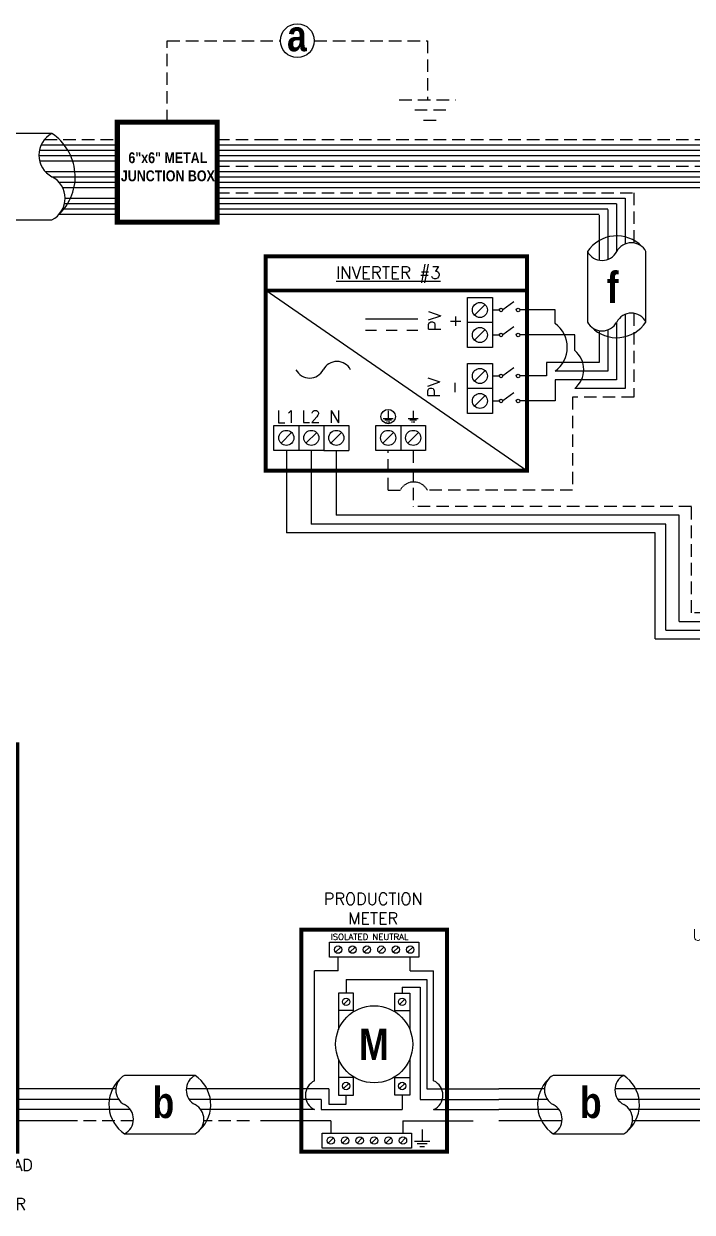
# Model space of a CAD drawing. Header units: feet. Extents: x 18740 to 19510, y 15293 to 15847.
# Drawn here: x 19048.4 to 19249.9, y 15488.7 to 15847.1 of the extents above; entities that cross this region are included whole.
import ezdxf

# ---------------------------------------------------------------- set-up
doc = ezdxf.new("R2010")
doc.units = ezdxf.units.FT
doc.header["$MEASUREMENT"] = 0
doc.linetypes.add('HIDDEN', pattern=[0.375, 0.25, -0.125])
for name, color, linetype in [('ONE LINE BLOCKS', 7, 'Continuous'), ('TABLES', 7, 'Continuous'), ('TEXT', 7, 'Continuous'), ('Z - TITLEBLOCK TXT', 7, 'Continuous')]:
    doc.layers.add(name, color=color, linetype=linetype)
doc.styles.add('ONE LINE TXT', font='techb___.ttf')
doc.styles.get("Standard").update_dxf_attribs({"font": 'simplex.shx'})

# ---------------------------------------------------------------- blocks, each defined once
blk = doc.blocks.new('M_METER PAN')
at = {"color": 253, "linetype": 'Continuous'}
for p, q in [((4.735, 8.023), (4.735, 8.748)), ((8.589, 8.023), (8.589, 8.748)), ((4.735, 8.023), (3.483, 8.023)), ((3.483, 2.136), (3.483, 8.023)), ((8.589, 8.023), (9.84, 8.023)), ((9.84, 2.136), (9.84, 8.023)), ((3.483, 0.611), (0, 0.611)), ((9.84, 0.611), (13.323, 0.611))]:
    blk.add_line(p, q, dxfattribs=at)
at = {"color": 7, "linetype": 'Continuous'}
for p, q in [((5.163, 7.563), (5.163, 6.819)), ((5.163, 7.563), (9.474, 7.563)), ((9.474, 7.563), (9.474, 1.711)), ((4.245, 1.711), (0, 1.711)), ((4.245, 1.711), (4.245, 0.898)), ((5.163, 0.898), (5.163, 1.37)), ((9.474, 1.711), (13.323, 1.711)), ((4.245, 0.898), (5.163, 0.898))]:
    blk.add_line(p, q, dxfattribs=at)
at = {"color": 10, "linetype": 'Continuous'}
for p, q in [((8.16, 7.142), (8.16, 6.819)), ((8.16, 7.142), (9.123, 7.142)), ((9.123, 7.142), (9.123, 1.149)), ((8.16, 1.37), (8.16, 0.611)), ((3.832, 1.149), (0, 1.149)), ((3.832, 1.149), (3.832, 0.611)), ((9.123, 1.149), (13.323, 1.149)), ((3.832, 0.611), (8.16, 0.611))]:
    blk.add_line(p, q, dxfattribs=at)
at = {"color": 1, "linetype": 'Continuous'}
for p, q in [((5.565, 5.899), (4.761, 5.899)), ((7.758, 5.899), (8.562, 5.899)), ((5.565, 2.326), (4.761, 2.326)), ((7.758, 2.326), (8.562, 2.326))]:
    blk.add_line(p, q, dxfattribs=at)
at = {"color": 253, "linetype": 'Continuous'}
for centre, start, end in [((3.823, 1.374), 113.9997, 246.0003), ((9.5, 1.374), 293.9997, 66.0003)]:
    blk.add_arc(centre, 0.835, start, end, dxfattribs=at)
at = {"layer": 'ONE LINE BLOCKS', "lineweight": 50, "const_width": 0.21}
blk.add_lwpolyline([(2.772, -1.647), (2.772, 10.216), (10.552, 10.216), (10.552, -1.647)], close=True, dxfattribs=at)
at = {"layer": 'TEXT', "color": 92, "linetype": 'HIDDEN', "ltscale": 15}
for p, q in [((4.347, 0), (0, 0)), ((4.347, 0), (4.347, -0.649)), ((8.201, 0), (8.201, -0.649)), ((8.201, 0), (13.323, 0))]:
    blk.add_line(p, q, dxfattribs=at)
at = {"layer": 'TEXT', "color": 92, "linetype": 'Continuous', "flags": 128}
for points in [[(9.228, -0.457), (9.227, -1.078)], [(8.812, -1.078), (9.642, -1.078)], [(9.498, -1.231), (8.956, -1.231)], [(9.354, -1.385), (9.1, -1.385)]]:
    blk.add_lwpolyline(points, dxfattribs=at)
at = {"layer": 'TEXT', "linetype": 'Continuous'}
blk.add_circle((6.662, 4.095), 2.059, dxfattribs=at)
at = {"layer": 'Z - TITLEBLOCK TXT', "color": 1, "linetype": 'Continuous'}
for p, q in [((4.275, 8.748), (4.275, 9.552)), ((4.275, 9.552), (9.049, 9.552)), ((9.049, 9.552), (9.049, 8.748)), ((9.049, 8.748), (4.275, 8.748)), ((4.761, 6.819), (4.761, 4.888)), ((5.565, 6.819), (4.761, 6.819)), ((5.565, 5.838), (5.565, 6.819)), ((7.758, 5.838), (7.758, 6.819)), ((7.758, 6.819), (8.562, 6.819)), ((8.562, 6.819), (8.562, 4.888)), ((4.761, 3.301), (4.761, 1.37)), ((8.562, 3.301), (8.562, 1.37)), ((5.565, 1.37), (5.565, 2.351)), ((7.758, 1.37), (7.758, 2.351)), ((4.761, 1.37), (5.565, 1.37)), ((8.562, 1.37), (7.758, 1.37)), ((3.887, -1.453), (3.887, -0.649)), ((3.887, -0.649), (8.661, -0.649)), ((8.661, -0.649), (8.661, -1.453)), ((8.661, -1.453), (3.887, -1.453))]:
    blk.add_line(p, q, dxfattribs=at)
at = {"layer": 'Z - TITLEBLOCK TXT', "color": 4, "linetype": 'Continuous'}
for p, q in [((4.874, 9.29), (4.596, 9.011)), ((5.645, 9.29), (5.366, 9.011)), ((6.416, 9.29), (6.137, 9.011)), ((7.186, 9.29), (6.908, 9.011)), ((7.957, 9.29), (7.679, 9.011)), ((8.728, 9.29), (8.449, 9.011)), ((5.303, 6.499), (5.024, 6.22)), ((8.299, 6.499), (8.021, 6.22)), ((5.303, 2.005), (5.024, 1.727)), ((8.299, 2.005), (8.021, 1.727)), ((4.486, -0.912), (4.208, -1.19)), ((5.257, -0.912), (4.978, -1.19)), ((6.028, -0.912), (5.749, -1.19)), ((6.798, -0.912), (6.52, -1.19)), ((7.569, -0.912), (7.291, -1.19)), ((8.34, -0.912), (8.061, -1.19))]:
    blk.add_line(p, q, dxfattribs=at)
for centre in [(4.735, 9.15), (5.506, 9.15), (6.276, 9.15), (7.047, 9.15), (7.818, 9.15), (8.589, 9.15), (5.163, 6.359), (8.16, 6.359), (5.163, 1.866), (8.16, 1.866), (4.347, -1.051), (5.118, -1.051), (5.888, -1.051), (6.659, -1.051), (7.43, -1.051), (8.201, -1.051)]:
    blk.add_circle(centre, 0.197, dxfattribs=at)
at = {"layer": 'TABLES', "color": 4, "linetype": 'Continuous'}
blk.add_text('ISOLATED NEUTRAL', height=0.33207, dxfattribs=at).set_placement((4.339, 9.669))
at = {"layer": 'TEXT', "color": 1, "insert": (6.613, 11.342), "char_height": 0.62775, "attachment_point": 5}
blk.add_mtext_dynamic_manual_height_columns('PRODUCTION METER', width=1.32031, gutter_width=7.17, heights=[0], dxfattribs=at)
at = {"layer": 'Z - TITLEBLOCK TXT', "color": 253, "linetype": 'Continuous', "style": 'ONE LINE TXT'}
blk.add_text('M', height=1.662, dxfattribs=at).set_placement((5.854, 3.259))
blk = doc.blocks.new('*U17')
at = {"color": 0}
blk.add_blockref('M_METER PAN', (0, 0), dxfattribs=at)
blk = doc.blocks.new('*U9')
at = {"color": 7, "linetype": 'Continuous'}
for p, q in [((6.669, 2.433), (2.905, 2.433)), ((2.435, 1.711), (0, 1.711)), ((9.575, 1.711), (6.199, 1.711)), ((2.905, -0.69), (6.669, -0.69))]:
    blk.add_line(p, q, dxfattribs=at)
at = {"color": 10, "linetype": 'Continuous'}
for p, q in [((2.591, 1.149), (0, 1.149)), ((9.575, 1.149), (6.355, 1.149))]:
    blk.add_line(p, q, dxfattribs=at)
at = {"color": 253, "linetype": 'Continuous'}
for p, q in [((3.208, 0.611), (0, 0.611)), ((9.575, 0.611), (6.972, 0.611))]:
    blk.add_line(p, q, dxfattribs=at)
at = {"color": 7, "linetype": 'Continuous'}
for centre, start, end in [((3.942, 0.872), 133.97324, 236.42648), ((5.633, 0.872), 313.97324, 56.42648)]:
    blk.add_arc(centre, 1.874, start, end, dxfattribs=at)
at = {"layer": 'TEXT', "color": 92, "linetype": 'HIDDEN', "ltscale": 15}
for p, q in [((3.373, 0), (0, 0)), ((9.575, 0), (7.137, 0))]:
    blk.add_line(p, q, dxfattribs=at)
at = {"layer": 'Z - TITLEBLOCK TXT', "linetype": 'Continuous'}
for centre, start, end in [((3.315, 1.653), 117.66392, 242.33608), ((7.078, 1.653), 117.66392, 242.33608), ((2.496, 0.091), 297.66392, 62.33608), ((6.26, 0.091), 297.66392, 62.33608)]:
    blk.add_arc(centre, 0.882, start, end, dxfattribs=at)
blk = doc.blocks.new('M_MAIN BREAKER')
at = {"layer": 'ONE LINE BLOCKS', "linetype": 'Continuous'}
h = blk.add_hatch(color=1, dxfattribs=at)
h.dxf.hatch_style = 1
edge = h.paths.add_edge_path()
edge.add_arc((-12.418, 14.123), 0.0515, 0, 360)
h = blk.add_hatch(color=1, dxfattribs=at)
h.dxf.hatch_style = 1
edge = h.paths.add_edge_path()
edge.add_arc((-11.369, 14.123), 0.0515, 0, 360)
h = blk.add_hatch(color=1, dxfattribs=at)
h.dxf.hatch_style = 1
edge = h.paths.add_edge_path()
edge.add_arc((-12.418, 12.94), 0.0515, 0, 360)
h = blk.add_hatch(color=1, dxfattribs=at)
h.dxf.hatch_style = 1
edge = h.paths.add_edge_path()
edge.add_arc((-11.369, 12.94), 0.0515, 0, 360)
h = blk.add_hatch(color=1, dxfattribs=at)
h.dxf.hatch_style = 1
edge = h.paths.add_edge_path()
edge.add_arc((-9.245, 11.887), 0.0515, 0, 360)
h = blk.add_hatch(color=1, dxfattribs=at)
h.dxf.hatch_style = 1
edge = h.paths.add_edge_path()
edge.add_arc((-8.062, 11.887), 0.0515, 0, 360)
h = blk.add_hatch(color=1, dxfattribs=at)
h.dxf.hatch_style = 1
edge = h.paths.add_edge_path()
edge.add_arc((-9.245, 11.288), 0.0515, 0, 360)
h = blk.add_hatch(color=1, dxfattribs=at)
h.dxf.hatch_style = 1
edge = h.paths.add_edge_path()
edge.add_arc((-8.062, 11.288), 0.0515, 0, 360)
h = blk.add_hatch(color=1, dxfattribs=at)
h.dxf.hatch_style = 1
edge = h.paths.add_edge_path()
edge.add_arc((-9.245, 10.221), 0.0515, 0, 360)
h = blk.add_hatch(color=1, dxfattribs=at)
h.dxf.hatch_style = 1
edge = h.paths.add_edge_path()
edge.add_arc((-8.062, 10.221), 0.0515, 0, 360)
h = blk.add_hatch(color=1, dxfattribs=at)
h.dxf.hatch_style = 1
edge = h.paths.add_edge_path()
edge.add_arc((-9.245, 9.622), 0.0515, 0, 360)
h = blk.add_hatch(color=1, dxfattribs=at)
h.dxf.hatch_style = 1
edge = h.paths.add_edge_path()
edge.add_arc((-8.062, 9.622), 0.0515, 0, 360)
h = blk.add_hatch(color=1, dxfattribs=at)
h.dxf.hatch_style = 1
edge = h.paths.add_edge_path()
edge.add_arc((-9.245, 8.555), 0.0515, 0, 360)
h = blk.add_hatch(color=1, dxfattribs=at)
h.dxf.hatch_style = 1
edge = h.paths.add_edge_path()
edge.add_arc((-8.062, 8.555), 0.0515, 0, 360)
h = blk.add_hatch(color=1, dxfattribs=at)
h.dxf.hatch_style = 1
edge = h.paths.add_edge_path()
edge.add_arc((-9.245, 7.957), 0.0515, 0, 360)
h = blk.add_hatch(color=1, dxfattribs=at)
h.dxf.hatch_style = 1
edge = h.paths.add_edge_path()
edge.add_arc((-8.062, 7.957), 0.0515, 0, 360)
h = blk.add_hatch(color=1, dxfattribs=at)
h.dxf.hatch_style = 1
edge = h.paths.add_edge_path()
edge.add_arc((-9.245, 6.889), 0.0515, 0, 360)
h = blk.add_hatch(color=1, dxfattribs=at)
h.dxf.hatch_style = 1
edge = h.paths.add_edge_path()
edge.add_arc((-8.062, 6.889), 0.0515, 0, 360)
h = blk.add_hatch(color=1, dxfattribs=at)
h.dxf.hatch_style = 1
edge = h.paths.add_edge_path()
edge.add_arc((-9.245, 6.291), 0.0515, 0, 360)
h = blk.add_hatch(color=1, dxfattribs=at)
h.dxf.hatch_style = 1
edge = h.paths.add_edge_path()
edge.add_arc((-8.062, 6.291), 0.0515, 0, 360)
h = blk.add_hatch(color=1, dxfattribs=at)
h.dxf.hatch_style = 1
edge = h.paths.add_edge_path()
edge.add_arc((-9.245, 5.224), 0.0515, 0, 360)
h = blk.add_hatch(color=1, dxfattribs=at)
h.dxf.hatch_style = 1
edge = h.paths.add_edge_path()
edge.add_arc((-8.062, 5.224), 0.0515, 0, 360)
h = blk.add_hatch(color=1, dxfattribs=at)
h.dxf.hatch_style = 1
edge = h.paths.add_edge_path()
edge.add_arc((-9.245, 4.625), 0.0515, 0, 360)
h = blk.add_hatch(color=1, dxfattribs=at)
h.dxf.hatch_style = 1
edge = h.paths.add_edge_path()
edge.add_arc((-8.062, 4.625), 0.0515, 0, 360)
at = {"color": 7, "linetype": 'Continuous'}
for p, q in [((-3.665, 1.711), (-3.665, 5.224)), ((0, 1.711), (-3.665, 1.711))]:
    blk.add_line(p, q, dxfattribs=at)
at = {"color": 10, "linetype": 'Continuous'}
for p, q in [((-4.378, 1.149), (-4.378, 4.625)), ((-3.663, 4.625), (-3.663, 4.625)), ((-3.663, 4.625), (-3.663, 4.625)), ((0, 1.149), (-4.378, 1.149))]:
    blk.add_line(p, q, dxfattribs=at)
at = {"color": 253, "linetype": 'Continuous'}
for p, q in [((-6.385, 2.177), (-6.591, 2.177)), ((-6.385, 0.611), (-6.385, 2.177)), ((-5.561, 0.611), (-6.385, 0.611)), ((0, 0.611), (-4.626, 0.611))]:
    blk.add_line(p, q, dxfattribs=at)
at = {"color": 7, "linetype": 'Continuous'}
blk.add_circle((-19.559, -2.704), 0.906, dxfattribs=at)
at = {"color": 253, "linetype": 'Continuous'}
blk.add_arc((-5.093, 0.584), 0.468, 3.28193, 176.71807, dxfattribs=at)
at = {"layer": 'ONE LINE BLOCKS', "lineweight": 50}
for p, q in [((-19.225, 23.898), (-19.225, 26.892)), ((-19.225, 26.892), (-15.884, 26.892)), ((-15.884, 26.892), (-15.884, 23.898)), ((-15.884, 23.898), (-19.225, 23.898)), ((-14.957, 16.472), (-2.641, 16.472))]:
    blk.add_line(p, q, dxfattribs=at)
at = {"layer": 'ONE LINE BLOCKS', "lineweight": 50, "const_width": 0.21}
for points in [[(-19.225, 23.898), (-19.225, 26.892), (-15.884, 26.892), (-15.884, 23.898)], [(-14.957, -1.647), (-14.957, 20.128), (-2.641, 20.128), (-2.641, -1.647)]]:
    blk.add_lwpolyline(points, close=True, dxfattribs=at)
at = {"layer": 'TEXT', "color": 92, "linetype": 'HIDDEN', "ltscale": 15}
for p, q in [((-13.723, 3.547), (-13.723, 2.935)), ((-6.577, 3.547), (-13.723, 3.547)), ((-5.118, 0), (-5.118, 3.547)), ((-13.723, 2.935), (-12.555, 2.935)), ((0, 0), (-5.118, 0)), ((-12.555, -0.148), (-19.559, -0.148)), ((-19.559, -0.148), (-19.559, -1.798)), ((-19.559, -3.61), (-19.559, -5.799))]:
    blk.add_line(p, q, dxfattribs=at)
at = {"layer": 'TEXT', "color": 92, "linetype": 'Continuous', "ltscale": 15}
blk.add_line((-7.396, -0.918), (-11.751, -0.918), dxfattribs=at)
at = {"layer": 'TEXT', "color": 92, "linetype": 'HIDDEN', "flags": 128}
for points in [[(-11.18, 1.629), (-11.18, 1.009)], [(-11.595, 1.009), (-10.765, 1.009)], [(-10.909, 0.855), (-11.451, 0.855)], [(-11.053, 0.701), (-11.307, 0.701)]]:
    blk.add_lwpolyline(points, dxfattribs=at)
at = {"layer": 'TEXT', "color": 92, "linetype": 'Continuous', "ltscale": 4, "flags": 128}
for points in [[(-21.062, -5.799), (-18.057, -5.799)], [(-18.578, -6.356), (-20.541, -6.356)], [(-19.098, -6.913), (-20.02, -6.913)]]:
    blk.add_lwpolyline(points, dxfattribs=at)
at = {"layer": 'TEXT', "linetype": 'Continuous'}
blk.add_circle((-17.554, 25.395), 1.267, dxfattribs=at)
at = {"layer": 'TEXT', "color": 92, "linetype": 'Continuous', "ltscale": 0.3}
blk.add_arc((-5.848, 3.164), 0.824, 27.66392, 152.33608, dxfattribs=at)
at = {"layer": 'Z - TITLEBLOCK TXT', "color": 253, "linetype": 'Continuous'}
for p, q in [((-18.566, 13.922), (-18.566, 23.898)), ((-13.44, 13.922), (-18.566, 13.922)), ((-13.44, 4.344), (-13.44, 13.922)), ((-5.831, 4.344), (-13.44, 4.344)), ((-5.831, 4.344), (-5.831, 2.948)), ((-5.831, 2.948), (-6.591, 2.948))]:
    blk.add_line(p, q, dxfattribs=at)
at = {"layer": 'Z - TITLEBLOCK TXT', "color": 10, "linetype": 'Continuous'}
for p, q in [((-17.554, 14.866), (-17.554, 23.898)), ((-12.418, 14.866), (-17.554, 14.866)), ((-12.418, 4.625), (-12.418, 12.196)), ((-11.7, 11.288), (-12.418, 11.288)), ((-9.988, 11.288), (-11.037, 11.288)), ((-11.7, 9.622), (-12.418, 9.622)), ((-9.988, 9.622), (-11.037, 9.622)), ((-11.7, 7.957), (-12.418, 7.957)), ((-9.988, 7.957), (-11.037, 7.957)), ((-11.7, 6.291), (-12.418, 6.291)), ((-9.988, 6.291), (-11.037, 6.291)), ((-9.988, 4.625), (-12.418, 4.625)), ((-7.318, 4.625), (-4.378, 4.625))]:
    blk.add_line(p, q, dxfattribs=at)
at = {"layer": 'Z - TITLEBLOCK TXT', "color": 7, "linetype": 'Continuous'}
for p, q in [((-16.52, 15.77), (-16.52, 23.898)), ((-16.52, 15.77), (-11.369, 15.77)), ((-11.369, 15.77), (-11.369, 14.866)), ((-11.369, 11.887), (-11.369, 12.196)), ((-11.369, 10.221), (-11.369, 11.887)), ((-11.369, 11.887), (-9.988, 11.887)), ((-9.988, 11.887), (-11.369, 11.887)), ((-11.369, 8.555), (-11.369, 10.221)), ((-11.369, 10.221), (-9.988, 10.221)), ((-9.988, 10.221), (-11.369, 10.221)), ((-11.369, 6.889), (-11.369, 8.555)), ((-11.369, 8.555), (-9.988, 8.555)), ((-9.988, 8.555), (-11.369, 8.555)), ((-11.369, 5.224), (-11.369, 6.889)), ((-11.369, 6.889), (-9.988, 6.889)), ((-9.988, 6.889), (-11.369, 6.889)), ((-9.988, 5.224), (-11.369, 5.224)), ((-7.318, 5.224), (-3.665, 5.224))]:
    blk.add_line(p, q, dxfattribs=at)
at = {"layer": 'Z - TITLEBLOCK TXT', "color": 1, "linetype": 'Continuous'}
for p, q in [((-12.555, -1.378), (-12.555, 3.395)), ((-12.555, 3.395), (-11.751, 3.395)), ((-11.751, 3.395), (-11.751, -1.378)), ((-7.396, -1.366), (-7.396, 3.408)), ((-7.396, 3.408), (-6.591, 3.408)), ((-6.591, 3.408), (-6.591, -1.366)), ((-11.751, -1.378), (-12.555, -1.378)), ((-6.591, -1.366), (-7.396, -1.366))]:
    blk.add_line(p, q, dxfattribs=at)
at = {"layer": 'Z - TITLEBLOCK TXT', "color": 4, "linetype": 'Continuous'}
for p, q in [((-12.014, 3.075), (-12.293, 2.796)), ((-6.854, 3.087), (-7.133, 2.809)), ((-12.014, 2.304), (-12.293, 2.025)), ((-6.854, 2.317), (-7.133, 2.038)), ((-12.014, 1.533), (-12.293, 1.255)), ((-6.854, 1.546), (-7.133, 1.267)), ((-12.014, 0.762), (-12.293, 0.484)), ((-6.854, 0.775), (-7.133, 0.497)), ((-6.854, 0.004), (-7.133, -0.274)), ((-12.014, -0.008), (-12.293, -0.287)), ((-12.014, -0.779), (-12.293, -1.058)), ((-6.854, -0.766), (-7.133, -1.045))]:
    blk.add_line(p, q, dxfattribs=at)
at = {"layer": 'Z - TITLEBLOCK TXT', "color": 1, "linetype": 'Continuous', "flags": 128}
for points in [[(-12.418, 14.866), (-12.418, 14.123)], [(-12.418, 14.866), (-12.418, 14.123)], [(-11.369, 14.866), (-11.369, 14.123)], [(-11.369, 14.866), (-11.369, 14.123)], [(-12.418, 12.94), (-12.418, 12.196)], [(-11.369, 12.94), (-11.369, 12.196)], [(-9.988, 11.887), (-9.245, 11.887)], [(-9.988, 11.887), (-9.245, 11.887)], [(-8.062, 11.887), (-7.318, 11.887)], [(-9.988, 11.288), (-9.245, 11.288)], [(-9.988, 11.288), (-9.245, 11.288)], [(-8.062, 11.288), (-7.318, 11.288)], [(-9.988, 10.221), (-9.245, 10.221)], [(-9.988, 10.221), (-9.245, 10.221)], [(-8.062, 10.221), (-7.318, 10.221)], [(-9.988, 9.622), (-9.245, 9.622)], [(-9.988, 9.622), (-9.245, 9.622)], [(-8.062, 9.622), (-7.318, 9.622)], [(-9.988, 8.555), (-9.245, 8.555)], [(-9.988, 8.555), (-9.245, 8.555)], [(-8.062, 8.555), (-7.318, 8.555)], [(-9.988, 7.957), (-9.245, 7.957)], [(-9.988, 7.957), (-9.245, 7.957)], [(-8.062, 7.957), (-7.318, 7.957)], [(-9.988, 6.889), (-9.245, 6.889)], [(-9.988, 6.889), (-9.245, 6.889)], [(-8.062, 6.889), (-7.318, 6.889)], [(-9.988, 6.291), (-9.245, 6.291)], [(-9.988, 6.291), (-9.245, 6.291)], [(-8.062, 6.291), (-7.318, 6.291)], [(-9.988, 5.224), (-9.245, 5.224)], [(-9.988, 5.224), (-9.245, 5.224)], [(-8.062, 5.224), (-7.318, 5.224)], [(-9.988, 4.625), (-9.245, 4.625)], [(-9.988, 4.625), (-9.245, 4.625)], [(-8.062, 4.625), (-7.318, 4.625)]]:
    blk.add_lwpolyline(points, dxfattribs=at)
at = {"layer": 'Z - TITLEBLOCK TXT', "color": 1, "linetype": 'Continuous'}
for centre in [(-12.418, 14.123), (-11.369, 14.123), (-12.418, 12.94), (-11.369, 12.94), (-9.245, 11.887), (-8.062, 11.887), (-9.245, 11.288), (-8.062, 11.288), (-9.245, 10.221), (-8.062, 10.221), (-9.245, 9.622), (-8.062, 9.622), (-9.245, 8.555), (-8.062, 8.555), (-9.245, 7.957), (-8.062, 7.957), (-9.245, 6.889), (-8.062, 6.889), (-9.245, 6.291), (-8.062, 6.291), (-9.245, 5.224), (-8.062, 5.224), (-9.245, 4.625), (-8.062, 4.625)]:
    blk.add_circle(centre, 0.0515, dxfattribs=at)
at = {"layer": 'Z - TITLEBLOCK TXT', "color": 4, "linetype": 'Continuous'}
for centre in [(-12.153, 2.935), (-6.993, 2.948), (-12.153, 2.165), (-6.993, 2.177), (-12.153, 1.394), (-6.993, 1.407), (-12.153, 0.623), (-6.993, 0.636), (-12.153, -0.148), (-6.993, -0.135), (-12.153, -0.918), (-6.993, -0.906)]:
    blk.add_circle(centre, 0.197, dxfattribs=at)
at = {"layer": 'Z - TITLEBLOCK TXT', "color": 1, "linetype": 'Continuous'}
for centre, start, end in [((-12.629, 13.531), 310.3392, 49.6608), ((-11.58, 13.531), 310.3392, 49.6608), ((-8.653, 11.675), 40.3392, 139.6608), ((-8.653, 11.077), 40.3392, 139.6608), ((-8.653, 10.01), 40.3392, 139.6608), ((-8.653, 9.411), 40.3392, 139.6608), ((-8.653, 8.344), 40.3392, 139.6608), ((-8.653, 7.745), 40.3392, 139.6608), ((-8.653, 6.678), 40.3392, 139.6608), ((-8.653, 6.079), 40.3392, 139.6608), ((-8.653, 5.012), 40.3392, 139.6608), ((-8.653, 4.413), 40.3392, 139.6608)]:
    blk.add_arc(centre, 0.697, start, end, dxfattribs=at)
at = {"layer": 'Z - TITLEBLOCK TXT', "color": 10, "linetype": 'Continuous'}
for centre in [(-11.369, 11.269), (-11.369, 9.603), (-11.369, 7.938), (-11.369, 6.272)]:
    blk.add_arc(centre, 0.332, 3.2937, 176.7063, dxfattribs=at)
at = {"layer": 'TABLES', "color": 1, "linetype": 'Continuous'}
blk.add_text('NEUTRAL', height=0.648, rotation=90, dxfattribs=at).set_placement((-7.512, -0.725))
at = {"layer": 'TEXT', "color": 1}
for s, p in [('EXISTING', (-23.874, 26.77)), ('120/240V', (-24.233, 25.604)), ('UTILITY', (-23.531, 24.558)), ('METER', (-23.336, 23.512))]:
    blk.add_text(s, height=0.6278, dxfattribs=at).set_placement(p)
at = {"layer": 'TEXT', "color": 1, "attachment_point": 5}
for s, width, gutter_width, heights, insert, char_height in [('240V', 0.14806, 0.75, [0], (-13.274, 19.41), 0.648), ('1∅', 0.14806, 0.75, [0], (-3.582, 19.41), 0.648), ('0A MAIN BREAKER\\P0A BUSBAR', 11.19903, 0.75, [0], (-8.925, 17.569), 0.648), ('2p0A', 0.14806, 0.75, [0], (-10.547, 13.525), 0.648), ('EXISTING MAIN BREAKER LOAD CENTER\\P2p##A BACK FEED BREAKER\\P{\\fVerdana|b1|i0|c0|p34;NEC 690.64}', 14.14398, 7.17, [12.8], (-8.173, -3.931), 0.62775)]:
    blk.add_mtext_dynamic_manual_height_columns(s, width=width, gutter_width=gutter_width, heights=heights, dxfattribs=dict(at, insert=insert, char_height=char_height))
at = {"layer": 'Z - TITLEBLOCK TXT', "color": 253, "linetype": 'Continuous', "style": 'ONE LINE TXT'}
blk.add_text('M', height=1.662, dxfattribs=at).set_placement((-18.362, 24.559))
at = {"layer": 'Z - TITLEBLOCK TXT', "color": 1, "linetype": 'Continuous', "insert": (-20.083, -1.651), "char_height": 1.66239, "attachment_point": 1, "style": 'ONE LINE TXT'}
blk.add_mtext_dynamic_manual_height_columns('{\\W1;\\C256;a}', width=0.13853, gutter_width=2.132, heights=[0], dxfattribs=at)
blk = doc.blocks.new('*U16')
at = {"color": 155, "true_color": 0x647190}
blk.add_blockref('M_MAIN BREAKER', (0, 0), dxfattribs=at)
blk = doc.blocks.new('M_UTILITY DISCONNECT')
at = {"color": 253, "linetype": 'Continuous'}
for p, q in [((3.671, 5.706), (3.671, 6.168)), ((7.524, 5.706), (7.524, 6.168)), ((2.699, 0.611), (2.699, 5.706)), ((2.699, 5.706), (3.671, 5.706)), ((8.496, 5.706), (7.524, 5.706)), ((8.496, 0.611), (8.496, 5.706)), ((2.699, 0.611), (0, 0.611)), ((8.496, 0.611), (11.195, 0.611))]:
    blk.add_line(p, q, dxfattribs=at)
at = {"color": 7, "linetype": 'Continuous'}
for p, q in [((2.078, 1.711), (2.078, 4.034)), ((2.408, 4.034), (2.078, 4.034)), ((3.809, 4.034), (3.343, 4.034)), ((7.386, 4.034), (7.853, 4.034)), ((8.788, 4.034), (9.118, 4.034)), ((9.118, 1.711), (9.118, 4.034)), ((2.078, 1.711), (0, 1.711)), ((9.118, 1.711), (11.195, 1.711))]:
    blk.add_line(p, q, dxfattribs=at)
at = {"color": 10, "linetype": 'Continuous'}
for p, q in [((2.408, 1.149), (2.408, 2.699)), ((3.809, 2.699), (3.343, 2.699)), ((7.386, 2.699), (7.853, 2.699)), ((8.787, 1.149), (8.788, 2.699)), ((2.408, 1.149), (0, 1.149)), ((8.787, 1.149), (11.195, 1.149))]:
    blk.add_line(p, q, dxfattribs=at)
at = {"color": 7, "linetype": 'Continuous'}
for centre in [(2.875, 4.008), (8.32, 4.008)]:
    blk.add_arc(centre, 0.468, 3.28193, 176.71807, dxfattribs=at)
at = {"color": 10, "linetype": 'Continuous'}
for centre in [(2.875, 2.672), (8.32, 2.672)]:
    blk.add_arc(centre, 0.468, 3.28193, 176.71807, dxfattribs=at)
at = {"layer": 'ONE LINE BLOCKS', "lineweight": 50}
blk.add_line((1.732, 7.637), (9.459, 7.637), dxfattribs=at)
at = {"layer": 'ONE LINE BLOCKS', "lineweight": 50, "const_width": 0.21}
blk.add_lwpolyline([(1.732, -1.647), (1.732, 8.836), (9.459, 8.836), (9.459, -1.647)], close=True, dxfattribs=at)
at = {"layer": 'TEXT', "color": 92, "linetype": 'HIDDEN', "ltscale": 15}
for p, q in [((2.978, 0), (2.978, 0.875)), ((2.978, 0.875), (3.671, 0.875)), ((3.671, 0.875), (3.671, 0.319)), ((8.217, 0.875), (7.524, 0.875)), ((7.524, 0.875), (7.524, 0.319)), ((8.217, 0), (8.217, 0.875)), ((2.978, 0), (0, 0)), ((8.217, 0), (11.195, 0))]:
    blk.add_line(p, q, dxfattribs=at)
at = {"layer": 'TEXT', "color": 92, "linetype": 'Continuous', "flags": 128}
for points in [[(5.598, -0.543), (5.598, -1.164)], [(5.183, -1.164), (6.012, -1.164)], [(5.869, -1.317), (5.327, -1.317)], [(5.725, -1.471), (5.47, -1.471)]]:
    blk.add_lwpolyline(points, dxfattribs=at)
at = {"layer": 'Z - TITLEBLOCK TXT', "color": 1, "linetype": 'Continuous'}
for p, q in [((3.211, 6.168), (3.211, 6.972)), ((3.211, 6.972), (7.984, 6.972)), ((7.984, 6.972), (7.984, 6.168)), ((7.984, 6.168), (3.211, 6.168)), ((5.309, 4.468), (5.887, 4.036)), ((3.809, 4.034), (4.973, 4.034)), ((6.078, 4.034), (7.386, 4.034)), ((3.809, 2.699), (4.973, 2.699)), ((5.309, 3.134), (5.887, 2.701)), ((6.078, 2.699), (7.386, 2.699)), ((3.211, 0.319), (7.984, 0.319)), ((3.211, 0.319), (3.211, -0.485)), ((7.984, 0.319), (7.984, -0.485)), ((7.984, -0.485), (3.211, -0.485))]:
    blk.add_line(p, q, dxfattribs=at)
at = {"layer": 'Z - TITLEBLOCK TXT', "color": 4, "linetype": 'Continuous'}
for p, q in [((3.81, 6.71), (3.531, 6.431)), ((4.581, 6.71), (4.302, 6.431)), ((5.351, 6.71), (5.073, 6.431)), ((6.122, 6.71), (5.844, 6.431)), ((6.893, 6.71), (6.614, 6.431)), ((7.664, 6.71), (7.385, 6.431)), ((3.81, 0.056), (3.531, -0.223)), ((4.581, 0.056), (4.302, -0.223)), ((5.351, 0.056), (5.073, -0.223)), ((6.122, 0.056), (5.844, -0.223)), ((6.893, 0.056), (6.614, -0.223)), ((7.664, 0.056), (7.385, -0.223))]:
    blk.add_line(p, q, dxfattribs=at)
for centre in [(3.671, 6.57), (4.441, 6.57), (5.212, 6.57), (5.983, 6.57), (6.754, 6.57), (7.524, 6.57), (3.671, -0.083), (4.441, -0.083), (5.212, -0.083), (5.983, -0.083), (6.754, -0.083), (7.524, -0.083)]:
    blk.add_circle(centre, 0.197, dxfattribs=at)
at = {"layer": 'Z - TITLEBLOCK TXT', "color": 1, "linetype": 'Continuous'}
for centre in [(5.069, 4.034), (5.983, 4.034), (5.069, 2.699), (5.983, 2.699)]:
    blk.add_circle(centre, 0.0959, dxfattribs=at)
at = {"layer": 'TABLES', "color": 4, "linetype": 'Continuous'}
blk.add_text('ISOLATED NEUTRAL', height=0.33207, dxfattribs=at).set_placement((3.275, 7.089))
at = {"layer": 'TEXT', "color": 1}
for s, width, gutter_width, heights, insert, char_height, attachment_point in [('\\A1;\\pi2.3006; 60A UNFUSED \\P\\pi1.0912;UTILITY DISCONNECT', 11.50802, 0, [1.916], (-0.322, 11.272), 0.612, 1), ('240V', 0.14806, 0.75, [0], (3.162, 8.227), 0.648, 5), ('1∅', 0.14806, 0.75, [0], (8.576, 8.174), 0.648, 5), ('\\A1;\\pi1.5665,t4.8065;SQUARE D\\P\\pi1.042,t4.282;PN: D222RB', 8.03936, 0.203, [2.349], (1.51, -2.167), 0.648, 1)]:
    blk.add_mtext_dynamic_manual_height_columns(s, width=width, gutter_width=gutter_width, heights=heights, dxfattribs=dict(at, insert=insert, char_height=char_height, attachment_point=attachment_point))

msp = doc.modelspace()

# ---------------------------------------------------------------- linework, layer by layer
at = {"color": 7, "linetype": 'Continuous'}
for p, q in [((19056.92, 15814.01), (19025.51, 15814.01)), ((19053.68, 15810.62), (19076.62, 15810.62)), ((19106.72, 15810.62), (19121.36, 15810.62)), ((19121.36, 15810.62), (19488.61, 15810.62)), ((19052.98, 15807.41), (19076.62, 15807.41)), ((19106.72, 15807.41), (19121.36, 15807.41)), ((19121.36, 15807.41), (19483.37, 15807.41)), ((19054.85, 15802.59), (19076.62, 15802.59)), ((19106.72, 15802.59), (19121.36, 15802.59)), ((19121.36, 15802.59), (19359.18, 15802.58)), ((19058.98, 15799.37), (19076.62, 15799.37)), ((19106.72, 15799.37), (19121.36, 15799.37)), ((19121.36, 15799.37), (19353.93, 15799.37)), ((19060.86, 15794.54), (19076.62, 15794.54)), ((19106.72, 15794.54), (19121.36, 15794.54)), ((19121.36, 15794.54), (19229.75, 15794.54)), ((19229.75, 15794.45), (19229.75, 15780.7)), ((19060.16, 15791.33), (19076.62, 15791.33)), ((19106.72, 15791.33), (19121.36, 15791.33)), ((19121.36, 15791.33), (19224.5, 15791.33)), ((19224.5, 15791.07), (19224.5, 15776.04)), ((19025.51, 15787.94), (19056.92, 15787.94)), ((19218.37, 15778.39), (19218.37, 15757.15)), ((19235.99, 15757.15), (19235.99, 15778.39)), ((19208.62, 15760.78), (19197.99, 15760.78)), ((19208.62, 15756.67), (19208.62, 15760.78)), ((19229.75, 15759.46), (19229.75, 15737.12)), ((19224.5, 15754.79), (19224.5, 15742.37)), ((19214.58, 15753.24), (19197.99, 15753.24)), ((19214.58, 15748.52), (19214.58, 15753.24)), ((19224.5, 15742.37), (19208.62, 15742.37)), ((19229.75, 15737.12), (19214.58, 15737.12)), ((19127.58, 15718.45), (19127.58, 15693.6)), ((19238.77, 15693.6), (19127.58, 15693.6)), ((19238.77, 15661.61), (19238.77, 15693.6)), ((19238.77, 15661.61), (19431.37, 15661.61)), ((19100.05, 15529.98), (19078.81, 15529.98)), ((19076.15, 15525.91), (19061.43, 15525.91)), ((19116.45, 15525.91), (19097.4, 15525.91)), ((19078.81, 15512.35), (19100.05, 15512.35))]:
    msp.add_line(p, q, dxfattribs=at)
at = {"color": 253, "linetype": 'Continuous'}
for p, q in [((19053.14, 15809.02), (19076.62, 15809.01)), ((19106.72, 15809.02), (19121.36, 15809.02)), ((19121.36, 15809.02), (19485.99, 15809.01)), ((19053.17, 15805.8), (19076.62, 15805.8)), ((19106.72, 15805.8), (19121.36, 15805.8)), ((19121.36, 15805.8), (19480.74, 15805.8)), ((19056.91, 15800.98), (19076.62, 15800.98)), ((19106.72, 15800.98), (19121.36, 15800.98)), ((19121.36, 15800.98), (19356.56, 15800.98)), ((19060.08, 15797.76), (19076.62, 15797.76)), ((19106.72, 15797.76), (19121.36, 15797.76)), ((19121.36, 15797.76), (19351.31, 15797.76)), ((19060.7, 15792.93), (19076.62, 15792.93)), ((19106.72, 15792.93), (19121.36, 15792.93)), ((19121.36, 15792.93), (19227.12, 15792.93)), ((19227.12, 15792.76), (19227.12, 15778.29)), ((19059.13, 15789.71), (19076.62, 15789.71)), ((19106.72, 15789.71), (19121.36, 15789.71)), ((19121.36, 15789.71), (19221.88, 15789.71)), ((19221.88, 15789.38), (19221.88, 15775.81)), ((19221.88, 15754.56), (19221.88, 15744.99)), ((19227.12, 15757.04), (19227.12, 15739.75)), ((19221.88, 15744.99), (19206.04, 15744.99)), ((19206.04, 15744.99), (19206.04, 15740.88)), ((19206.04, 15740.88), (19197.99, 15740.88)), ((19227.12, 15739.75), (19208.66, 15739.75)), ((19208.66, 15739.75), (19208.66, 15733.35)), ((19208.66, 15733.35), (19197.99, 15733.35)), ((19142.64, 15718.45), (19142.64, 15698.86)), ((19246.05, 15698.86), (19142.64, 15698.86)), ((19246.05, 15666.87), (19246.05, 15698.86)), ((19246.05, 15666.87), (19428.66, 15666.87)), ((19080.52, 15519.69), (19061.43, 15519.69)), ((19116.45, 15519.69), (19101.76, 15519.69))]:
    msp.add_line(p, q, dxfattribs=at)
at = {"color": 10, "linetype": 'Continuous'}
for p, q in [((19135.11, 15718.45), (19135.11, 15696.23)), ((19241.99, 15696.23), (19135.11, 15696.23)), ((19241.99, 15664.24), (19241.99, 15696.23)), ((19241.99, 15664.24), (19431.24, 15664.24)), ((19077.03, 15522.73), (19061.43, 15522.73)), ((19116.45, 15522.73), (19098.28, 15522.73))]:
    msp.add_line(p, q, dxfattribs=at)
at = {"color": 7, "linetype": 'Continuous'}
msp.add_circle((19130.89, 15841.98), 5.11, dxfattribs=at)
for centre, radius, start, end in [((19048.27, 15800.97), 15.64, 313.9732, 56.4265), ((19227.18, 15772.54), 10.58, 43.9732, 146.4265), ((19227.18, 15763), 10.58, 223.9732, 326.4265), ((19084.66, 15521.17), 10.58, 133.9732, 236.4265), ((19094.2, 15521.17), 10.58, 313.9732, 56.4265)]:
    msp.add_arc(centre, radius, start, end, dxfattribs=at)
at = {"layer": 'ONE LINE BLOCKS', "lineweight": 50}
for points, const_width in [([(19106.72, 15787.28), (19076.62, 15787.28), (19076.62, 15817.38), (19106.72, 15817.38)], 1.53), ([(19121.36, 15712.29), (19121.36, 15776.94), (19200.13, 15776.94), (19200.13, 15712.29)], 1.19), ([(19121.36, 15766.66), (19121.36, 15776.94), (19200.13, 15776.94), (19200.13, 15766.66)], 1.19)]:
    msp.add_lwpolyline(points, close=True, dxfattribs=dict(at, const_width=const_width))
at = {"layer": 'TEXT', "color": 92, "linetype": 'HIDDEN', "ltscale": 15}
for p, q in [((19091.67, 15817.38), (19091.67, 15841.98)), ((19091.67, 15841.98), (19125.78, 15841.98)), ((19136.01, 15841.98), (19170.12, 15841.98)), ((19170.12, 15841.98), (19170.12, 15824.19)), ((19054.71, 15812.23), (19076.62, 15812.23)), ((19106.72, 15812.23), (19121.36, 15812.23)), ((19121.36, 15812.23), (19491.23, 15812.23)), ((19106.72, 15804.19), (19121.36, 15804.19)), ((19121.36, 15804.19), (19361.8, 15804.19)), ((19106.72, 15796.15), (19121.36, 15796.15)), ((19121.36, 15796.15), (19232.37, 15796.15)), ((19232.37, 15796.15), (19232.37, 15780.99)), ((19232.37, 15759.75), (19232.37, 15734.5)), ((19232.37, 15734.5), (19213.86, 15734.5)), ((19213.86, 15734.5), (19213.86, 15706.42)), ((19158.28, 15706.42), (19158.28, 15718.45)), ((19165.82, 15718.45), (19165.82, 15701.49)), ((19158.28, 15706.42), (19161.88, 15706.42)), ((19213.86, 15706.42), (19170.12, 15706.42)), ((19249.69, 15701.49), (19165.82, 15701.49)), ((19249.69, 15669.5), (19249.69, 15701.49)), ((19428.74, 15669.5), (19249.69, 15669.5)), ((19081.45, 15516.25), (19061.43, 15516.25)), ((19116.45, 15516.25), (19102.69, 15516.25))]:
    msp.add_line(p, q, dxfattribs=at)
at = {"layer": 'TEXT', "color": 92, "linetype": 'HIDDEN', "ltscale": 15, "flags": 128}
for points in [[(19161.64, 15824.19), (19178.6, 15824.19)], [(19175.66, 15821.04), (19164.58, 15821.04)], [(19172.72, 15817.9), (19167.51, 15817.9)]]:
    msp.add_lwpolyline(points, dxfattribs=at)
at = {"layer": 'TEXT', "color": 92, "linetype": 'Continuous', "flags": 128}
for points in [[(19158.28, 15730.4), (19158.28, 15728.1)], [(19165.82, 15730.4), (19165.82, 15728.1)], [(19156.74, 15728.1), (19159.82, 15728.1)], [(19159.28, 15727.53), (19157.28, 15727.53)], [(19164.28, 15728.1), (19167.35, 15728.1)], [(19166.82, 15727.53), (19164.81, 15727.53)]]:
    msp.add_lwpolyline(points, dxfattribs=at)
at = {"layer": 'TEXT', "color": 92, "linetype": 'HIDDEN', "flags": 128}
for points in [[(19158.75, 15726.96), (19157.81, 15726.96)], [(19166.29, 15726.96), (19165.34, 15726.96)]]:
    msp.add_lwpolyline(points, dxfattribs=at)
at = {"layer": 'TEXT', "color": 92, "linetype": 'Continuous'}
msp.add_circle((19158.28, 15728.65), 2.17, dxfattribs=at)
at = {"layer": 'TEXT', "color": 92, "linetype": 'HIDDEN', "ltscale": 0.3}
msp.add_arc((19166, 15704.26), 4.65, 27.6639, 152.3361, dxfattribs=at)
at = {"layer": 'Z - TITLEBLOCK TXT', "color": 7, "linetype": 'Continuous'}
for p, q in [((19200.13, 15712.29), (19121.36, 15766.66)), ((19167.18, 15758.05), (19151.42, 15758.05)), ((19154.71, 15754.64), (19151.42, 15754.64)), ((19160.95, 15754.64), (19157.65, 15754.64)), ((19167.18, 15754.64), (19163.89, 15754.64))]:
    msp.add_line(p, q, dxfattribs=at)
at = {"layer": 'Z - TITLEBLOCK TXT', "color": 1, "linetype": 'Continuous'}
for p, q in [((19182.17, 15749.48), (19182.17, 15764.55)), ((19182.17, 15764.55), (19189.71, 15764.55)), ((19182.17, 15749.48), (19182.17, 15764.55)), ((19189.71, 15764.55), (19189.71, 15749.48)), ((19189.71, 15764.55), (19189.71, 15757.01)), ((19196.14, 15763.24), (19192.87, 15760.8)), ((19189.71, 15760.78), (19191.75, 15760.78)), ((19189.71, 15757.01), (19182.17, 15757.01)), ((19196.14, 15755.71), (19192.87, 15753.26)), ((19189.71, 15753.24), (19191.75, 15753.24)), ((19189.71, 15749.48), (19182.17, 15749.48)), ((19182.17, 15729.58), (19182.17, 15744.65)), ((19182.17, 15744.65), (19189.71, 15744.65)), ((19189.71, 15744.65), (19189.71, 15737.12)), ((19189.71, 15740.88), (19191.75, 15740.88)), ((19196.14, 15743.34), (19192.87, 15740.9)), ((19189.71, 15737.12), (19182.17, 15737.12)), ((19189.71, 15737.12), (19189.71, 15729.58)), ((19189.71, 15733.35), (19191.75, 15733.35)), ((19196.14, 15735.81), (19192.87, 15733.37)), ((19189.71, 15729.58), (19182.17, 15729.58)), ((19123.81, 15725.99), (19138.88, 15725.99)), ((19123.81, 15718.45), (19123.81, 15725.99)), ((19123.81, 15725.99), (19131.34, 15725.99)), ((19131.34, 15725.99), (19131.34, 15718.45)), ((19138.88, 15725.99), (19138.88, 15718.45)), ((19138.88, 15725.99), (19146.41, 15725.99)), ((19146.41, 15725.99), (19146.41, 15718.45)), ((19154.51, 15725.99), (19169.58, 15725.99)), ((19154.51, 15718.45), (19154.51, 15725.99)), ((19154.51, 15725.99), (19162.05, 15725.99)), ((19162.05, 15725.99), (19162.05, 15718.45)), ((19169.58, 15725.99), (19169.58, 15718.45)), ((19138.88, 15718.45), (19123.81, 15718.45)), ((19138.88, 15718.45), (19146.41, 15718.45)), ((19169.58, 15718.45), (19154.51, 15718.45))]:
    msp.add_line(p, q, dxfattribs=at)
at = {"layer": 'Z - TITLEBLOCK TXT', "color": 4, "linetype": 'Continuous'}
for p, q in [((19187.55, 15762.39), (19184.33, 15759.17)), ((19187.55, 15754.85), (19184.33, 15751.64)), ((19187.55, 15742.49), (19184.33, 15739.28)), ((19187.55, 15734.96), (19184.33, 15731.74)), ((19129.18, 15723.83), (19125.97, 15720.62)), ((19136.72, 15723.83), (19133.5, 15720.62)), ((19144.25, 15723.83), (19141.04, 15720.62)), ((19159.89, 15723.83), (19156.68, 15720.62)), ((19167.42, 15723.83), (19164.21, 15720.62))]:
    msp.add_line(p, q, dxfattribs=at)
for centre in [(19185.94, 15760.78), (19185.94, 15753.24), (19185.94, 15740.88), (19185.94, 15733.35), (19127.58, 15722.22), (19135.11, 15722.22), (19142.64, 15722.22), (19158.28, 15722.22), (19165.82, 15722.22)]:
    msp.add_circle(centre, 2.27, dxfattribs=at)
at = {"layer": 'Z - TITLEBLOCK TXT', "color": 1, "linetype": 'Continuous'}
for centre in [(19192.29, 15760.78), (19197.45, 15760.78), (19192.29, 15753.24), (19197.45, 15753.24), (19192.29, 15740.88), (19197.45, 15740.88), (19192.29, 15733.35), (19197.45, 15733.35)]:
    msp.add_circle(centre, 0.541, dxfattribs=at)
at = {"layer": 'Z - TITLEBLOCK TXT', "linetype": 'Continuous'}
for centre, radius, start, end in [((19060.34, 15807.49), 7.36, 117.6639, 242.3361), ((19053.5, 15794.46), 7.36, 297.6639, 62.3361), ((19231.59, 15776.08), 4.98, 27.6639, 152.3361), ((19222.77, 15780.7), 4.98, 207.6639, 332.3361), ((19231.59, 15754.84), 4.98, 27.6639, 152.3361), ((19203.49, 15749.52), 8.8, 305.6505, 54.3495), ((19222.77, 15759.46), 4.98, 207.6639, 332.3361), ((19209.81, 15742.82), 7.43, 309.9338, 50.0662), ((19142.83, 15740.6), 4.65, 27.6639, 152.3361), ((19134.59, 15744.92), 4.65, 207.6639, 332.3361), ((19081.12, 15525.57), 4.98, 117.6639, 242.3361), ((19102.36, 15525.57), 4.98, 117.6639, 242.3361), ((19076.5, 15516.76), 4.98, 297.6639, 62.3361), ((19097.74, 15516.76), 4.98, 297.6639, 62.3361)]:
    msp.add_arc(centre, radius, start, end, dxfattribs=at)

# ---------------------------------------------------------------- block references
at = {"color": 155, "true_color": 0x647190, "xscale": 5.644441731736358, "yscale": 5.644441731736358, "zscale": 5.644441731736358}
for name, p in [('*U16', (19061.43, 15516.25)), ('*U17', (19116.45, 15516.25)), ('M_UTILITY DISCONNECT', (19245.7, 15516.25)), ('*U9', (19191.65, 15516.25))]:
    msp.add_blockref(name, p, dxfattribs=at)

# ---------------------------------------------------------------- texts
at = {"layer": 'ONE LINE BLOCKS', "color": 1, "linetype": 'Continuous', "insert": (19091.85, 15808.33), "char_height": 3.2756, "width": 28.3929, "attachment_point": 2, "style": 'ONE LINE TXT'}
msp.add_mtext('6"x6" METAL JUNCTION BOX  ', dxfattribs=at)
at = {"layer": 'TABLES', "color": 1, "linetype": 'Continuous'}
msp.add_text('%%UINVERTER #3', height=3.6576, dxfattribs=at).set_placement((19142.57, 15770.21))
at = {"layer": 'TEXT', "color": 1, "char_height": 3.658, "attachment_point": 5, "rotation": 90}
for s, width, insert in [('PV +', 2.8378, (19175.34, 15757.42)), ('PV -', 2.8013, (19175.12, 15737.45))]:
    msp.add_mtext_dynamic_manual_height_columns(s, width=width, gutter_width=0.75, heights=[0], dxfattribs=dict(at, insert=insert))
at = {"layer": 'TEXT', "color": 1, "attachment_point": 5}
for s, insert, char_height in [('L1', (19127.52, 15728.63), 3.658), ('L2', (19134.98, 15728.66), 3.658), ('N', (19142.23, 15728.6), 3.66)]:
    msp.add_mtext_dynamic_manual_height_columns(s, width=0.1481, gutter_width=0.75, heights=[0], dxfattribs=dict(at, insert=insert, char_height=char_height))
at = {"layer": 'Z - TITLEBLOCK TXT', "color": 1, "linetype": 'Continuous', "char_height": 9.3833, "attachment_point": 1, "style": 'ONE LINE TXT'}
for s, insert in [('{\\W1;\\C256;a}', (19127.79, 15848.17)), ('{\\W1;\\C256;f}', (19224.18, 15772.32)), ('{\\W1;\\C256;b}', (19087.22, 15526.49)), ('{\\W1;\\C256;b}', (19216.07, 15526.49))]:
    msp.add_mtext_dynamic_manual_height_columns(s, width=0.1385, gutter_width=2.13, heights=[0], dxfattribs=dict(at, insert=insert))

doc.saveas('drawing.dxf')
